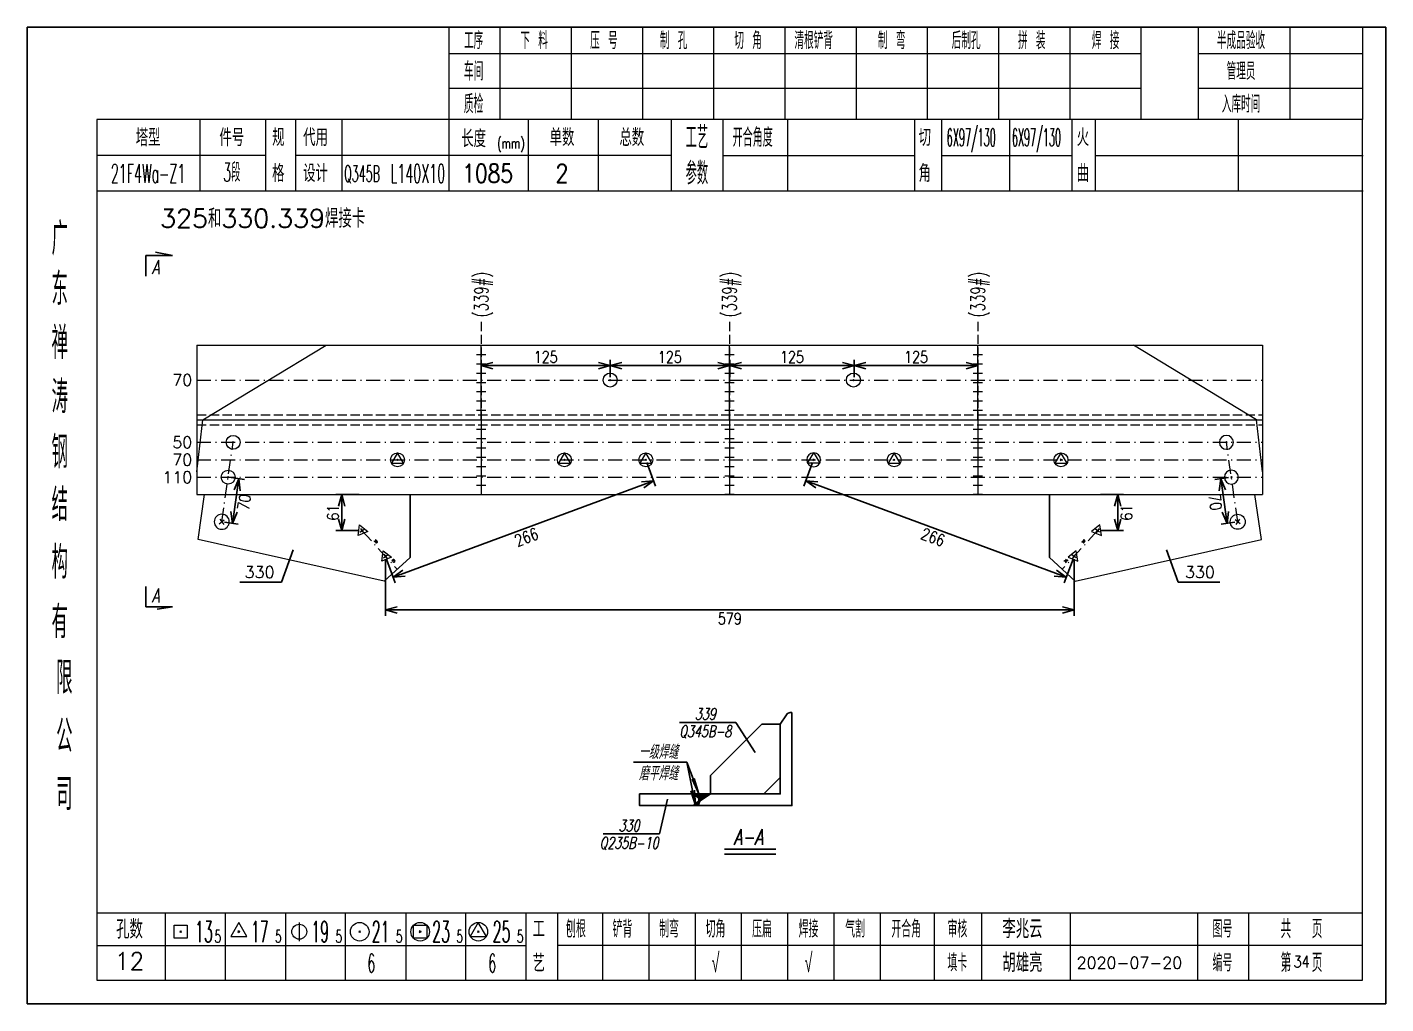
# Model space of a CAD drawing. Extents: x 1310 to 15542, y -76 to 8381.
# Drawn here: x 12128.8 to 12421, y 4373.7 to 4583.7 of the extents above; entities that cross this region are included whole.
import ezdxf
from ezdxf.enums import TextEntityAlignment as Align

# ---------------------------------------------------------------- set-up
doc = ezdxf.new("R2010")
doc.units = 0
doc.header["$MEASUREMENT"] = 0
doc.linetypes.add('一点画线', pattern=[5.2, 3, -1, 0.2, -1])
doc.linetypes.add('虚线', pattern=[2.75, 2, -0.75])
doc.layers.get('0').update_dxf_attribs({"linetype": 'CONTINUOUS', "lineweight": 25})
doc.layers.get('Defpoints').update_dxf_attribs({"linetype": 'CONTINUOUS'})
for name, color, linetype, lineweight in [('1', 7, 'CONTINUOUS', 25), ('2', 7, 'CONTINUOUS', 25), ('4', 7, 'CONTINUOUS', 25), ('5', 7, 'CONTINUOUS', 25)]:
    doc.layers.add(name, color=color, linetype=linetype, lineweight=lineweight)
doc.layers.add('12', color=7, linetype='CONTINUOUS')
doc.styles.add('DimFont', font='simplex.shx', dxfattribs={"width": 0.8, "bigfont": 'gbhzfs.shx'})
doc.styles.add('HZ', font='txt.shx', dxfattribs={"width": 0.7, "oblique": 12, "bigfont": 'hztxt.shx'})
doc.styles.get("Standard").update_dxf_attribs({"font": 'simplex.shx', "width": 0.7, "height": 3, "bigfont": 'gbhzfs.shx'})
doc.dimstyles.new('DHDxfDimStyleOpen30', dxfattribs={"dimtxt": 2.5, "dimasz": 2.5, "dimexe": 1.25, "dimexo": 0.625, "dimtad": 2, "dimtxsty": 'DimFont', "dimblk": 'OPEN30', "dimblk1": 'OPEN30', "dimblk2": 'OPEN30', "dimcen": 2.5, "dimadec": 0, "dimazin": 0, "dimtfac": 1, "dimtmove": 0, "dimatfit": 3, "dimfxl": 0, "dimarcsym": 0})

# ---------------------------------------------------------------- blocks, each defined once
blk = doc.blocks.new('孔21.5')
at = {"layer": '5', "color": 7, "linetype": 'Continuous', "lineweight": 13}
for p, q in [((-0.1, -0.1), (0.1, 0.1)), ((0.1, -0.1), (-0.1, 0.1))]:
    blk.add_line(p, q, dxfattribs=at)
blk.add_circle((0, 0), 1, dxfattribs=at)
blk = doc.blocks.new('孔25.5')
at = {"layer": '5', "color": 7, "linetype": 'Continuous', "lineweight": 13}
for p, q in [((0, 1), (-0.866, -0.5)), ((-0.1, -0.1), (0.1, 0.1)), ((0.1, -0.1), (-0.1, 0.1)), ((0.866, -0.5), (0, 1)), ((-0.866, -0.5), (0.866, -0.5))]:
    blk.add_line(p, q, dxfattribs=at)
blk.add_circle((0, 0), 1, dxfattribs=at)
blk = doc.blocks.new('_OPEN30')
at = {"color": 0, "linetype": 'ByBlock', "lineweight": -2}
for p, q in [((-1, 0.27), (0, 0)), ((0, 0), (-1, -0.27)), ((0, 0), (-1, 0))]:
    blk.add_line(p, q, dxfattribs=at)
blk = doc.blocks.new('*D42')
at = {"color": 0, "linetype": 'Continuous', "lineweight": -2}
for p, q in [((12226.49, 4508.47), (12226.49, 4512.19)), ((12251.68, 4510.94), (12228.99, 4510.94)), ((12254.18, 4508.47), (12254.18, 4512.19))]:
    blk.add_line(p, q, dxfattribs=at)
at = {"layer": 'Defpoints', "color": 0, "linetype": 'Continuous'}
for p in [(12226.49, 4510.94), (12226.49, 4507.85), (12254.18, 4507.85)]:
    blk.add_point(p, dxfattribs=at)
at = {"color": 0, "linetype": 'Continuous', "lineweight": -2, "xscale": 2.5, "yscale": 2.5, "zscale": 2.5, "rotation": 180}
blk.add_blockref('_OPEN30', (12226.49, 4510.94), dxfattribs=at)
at = {"color": 0, "linetype": 'Continuous', "lineweight": -2, "xscale": 2.5, "yscale": 2.5, "zscale": 2.5}
blk.add_blockref('_OPEN30', (12254.18, 4510.94), dxfattribs=at)
at = {"color": 0, "linetype": 'Continuous', "insert": (12240.33, 4512.81), "char_height": 2.5, "attachment_point": 5, "style": 'DimFont'}
blk.add_mtext('125', dxfattribs=at)
blk = doc.blocks.new('*D43')
at = {"color": 0, "linetype": 'Continuous', "lineweight": -2}
for p, q in [((12254.18, 4508.47), (12254.18, 4512.19)), ((12256.68, 4510.94), (12277.37, 4510.94)), ((12279.87, 4508.47), (12279.87, 4512.19))]:
    blk.add_line(p, q, dxfattribs=at)
at = {"layer": 'Defpoints', "color": 0, "linetype": 'Continuous'}
for p in [(12279.87, 4510.94), (12254.18, 4507.85), (12279.87, 4507.85)]:
    blk.add_point(p, dxfattribs=at)
at = {"color": 0, "linetype": 'Continuous', "lineweight": -2, "xscale": 2.5, "yscale": 2.5, "zscale": 2.5, "rotation": 180}
blk.add_blockref('_OPEN30', (12254.18, 4510.94), dxfattribs=at)
at = {"color": 0, "linetype": 'Continuous', "lineweight": -2, "xscale": 2.5, "yscale": 2.5, "zscale": 2.5}
blk.add_blockref('_OPEN30', (12279.87, 4510.94), dxfattribs=at)
at = {"color": 0, "linetype": 'Continuous', "insert": (12267.03, 4512.81), "char_height": 2.5, "attachment_point": 5, "style": 'DimFont'}
blk.add_mtext('125', dxfattribs=at)
blk = doc.blocks.new('*D44')
at = {"color": 0, "linetype": 'Continuous', "lineweight": -2}
for p, q in [((12306.67, 4508.47), (12306.67, 4512.19)), ((12309.17, 4510.94), (12330.76, 4510.94)), ((12333.26, 4508.47), (12333.26, 4512.19))]:
    blk.add_line(p, q, dxfattribs=at)
at = {"layer": 'Defpoints', "color": 0, "linetype": 'Continuous'}
for p in [(12333.26, 4510.94), (12306.67, 4507.85), (12333.26, 4507.85)]:
    blk.add_point(p, dxfattribs=at)
at = {"color": 0, "linetype": 'Continuous', "lineweight": -2, "xscale": 2.5, "yscale": 2.5, "zscale": 2.5, "rotation": 180}
blk.add_blockref('_OPEN30', (12306.67, 4510.94), dxfattribs=at)
at = {"color": 0, "linetype": 'Continuous', "lineweight": -2, "xscale": 2.5, "yscale": 2.5, "zscale": 2.5}
blk.add_blockref('_OPEN30', (12333.26, 4510.94), dxfattribs=at)
at = {"color": 0, "linetype": 'Continuous', "insert": (12319.97, 4512.81), "char_height": 2.5, "attachment_point": 5, "style": 'DimFont'}
blk.add_mtext('125', dxfattribs=at)
blk = doc.blocks.new('*D45')
at = {"color": 0, "linetype": 'Continuous', "lineweight": -2}
for p, q in [((12279.91, 4508.47), (12279.91, 4512.19)), ((12304.17, 4510.94), (12282.41, 4510.94)), ((12306.67, 4508.47), (12306.67, 4512.19))]:
    blk.add_line(p, q, dxfattribs=at)
at = {"layer": 'Defpoints', "color": 0, "linetype": 'Continuous'}
for p in [(12279.91, 4510.94), (12279.91, 4507.85), (12306.67, 4507.85)]:
    blk.add_point(p, dxfattribs=at)
at = {"color": 0, "linetype": 'Continuous', "lineweight": -2, "xscale": 2.5, "yscale": 2.5, "zscale": 2.5, "rotation": 180}
blk.add_blockref('_OPEN30', (12279.91, 4510.94), dxfattribs=at)
at = {"color": 0, "linetype": 'Continuous', "lineweight": -2, "xscale": 2.5, "yscale": 2.5, "zscale": 2.5}
blk.add_blockref('_OPEN30', (12306.67, 4510.94), dxfattribs=at)
at = {"color": 0, "linetype": 'Continuous', "insert": (12293.29, 4512.81), "char_height": 2.5, "attachment_point": 5, "style": 'DimFont'}
blk.add_mtext('125', dxfattribs=at)
blk = doc.blocks.new('板孔21.5')
at = {"layer": '5', "color": 7, "linetype": 'Continuous', "lineweight": 13}
for p, q in [((-0.3, -0.3), (0.3, 0.3)), ((0.3, -0.3), (-0.3, 0.3))]:
    blk.add_line(p, q, dxfattribs=at)
blk.add_circle((0, 0), 1, dxfattribs=at)
blk = doc.blocks.new('板孔17.5')
at = {"layer": '5', "color": 7, "linetype": 'Continuous', "lineweight": 13}
for p, q in [((0, 1), (-0.866, -0.5)), ((-0.3, -0.3), (0.3, 0.3)), ((0.3, -0.3), (-0.3, 0.3)), ((0.866, -0.5), (0, 1)), ((-0.866, -0.5), (0.866, -0.5))]:
    blk.add_line(p, q, dxfattribs=at)
at = {"layer": '5', "color": 7, "linetype": 'Continuous', "lineweight": 0}
blk.add_circle((0, 0), 0.1, dxfattribs=at)
blk = doc.blocks.new('*D46')
at = {"color": 0, "linetype": 'Continuous', "lineweight": -2}
for p, q in [((12200.2, 4483.21), (12195.23, 4483.21)), ((12196.48, 4477.97), (12196.48, 4480.71)), ((12200.2, 4475.47), (12195.23, 4475.47))]:
    blk.add_line(p, q, dxfattribs=at)
at = {"layer": 'Defpoints', "color": 0, "linetype": 'Continuous'}
for p in [(12196.48, 4483.21), (12200.82, 4483.21), (12200.82, 4475.47)]:
    blk.add_point(p, dxfattribs=at)
at = {"color": 0, "linetype": 'Continuous', "lineweight": -2, "xscale": 2.5, "yscale": 2.5, "zscale": 2.5}
for p, rotation in [((12196.48, 4483.21), 90), ((12196.48, 4475.47), 270)]:
    blk.add_blockref('_OPEN30', p, dxfattribs=dict(at, rotation=rotation))
at = {"color": 0, "linetype": 'Continuous', "insert": (12194.61, 4479.34), "char_height": 2.5, "attachment_point": 5, "rotation": 90, "style": 'DimFont'}
blk.add_mtext('61', dxfattribs=at)
blk = doc.blocks.new('*D47')
at = {"color": 0, "linetype": 'Continuous', "lineweight": -2}
for p, q in [((12172.67, 4486.87), (12175.59, 4486.45)), ((12173.33, 4479.52), (12173.99, 4484.15)), ((12171.3, 4477.28), (12174.22, 4476.87))]:
    blk.add_line(p, q, dxfattribs=at)
at = {"layer": 'Defpoints', "color": 0, "linetype": 'Continuous'}
for p in [(12172.05, 4486.96), (12174.35, 4486.63), (12170.68, 4477.37)]:
    blk.add_point(p, dxfattribs=at)
at = {"color": 0, "linetype": 'Continuous', "lineweight": -2, "xscale": 2.5, "yscale": 2.5, "zscale": 2.5}
for p, rotation in [((12174.35, 4486.63), 81.86989764584023), ((12172.98, 4477.04), 261.8698976458402)]:
    blk.add_blockref('_OPEN30', p, dxfattribs=dict(at, rotation=rotation))
at = {"color": 0, "linetype": 'Continuous', "insert": (12175.52, 4481.57), "char_height": 2.5, "attachment_point": 5, "rotation": 81.8699, "style": 'DimFont'}
blk.add_mtext('70', dxfattribs=at)
blk = doc.blocks.new('*D48')
at = {"color": 0, "linetype": 'Continuous', "lineweight": -2}
for p, q in [((12359.62, 4483.21), (12364.58, 4483.21)), ((12363.33, 4477.97), (12363.33, 4480.71)), ((12359.62, 4475.47), (12364.58, 4475.47))]:
    blk.add_line(p, q, dxfattribs=at)
at = {"layer": 'Defpoints', "color": 0, "linetype": 'Continuous'}
for p in [(12358.99, 4483.21), (12363.33, 4483.21), (12358.99, 4475.47)]:
    blk.add_point(p, dxfattribs=at)
at = {"color": 0, "linetype": 'Continuous', "lineweight": -2, "xscale": 2.5, "yscale": 2.5, "zscale": 2.5}
for p, rotation in [((12363.33, 4483.21), 90), ((12363.33, 4475.47), 270)]:
    blk.add_blockref('_OPEN30', p, dxfattribs=dict(at, rotation=rotation))
at = {"color": 0, "linetype": 'Continuous', "insert": (12365.21, 4479.34), "char_height": 2.5, "attachment_point": 5, "rotation": 90, "style": 'DimFont'}
blk.add_mtext('61', dxfattribs=at)
blk = doc.blocks.new('*D49')
at = {"color": 0, "linetype": 'Continuous', "lineweight": -2}
for p, q in [((12387.14, 4486.87), (12384.23, 4486.45)), ((12386.48, 4479.52), (12385.82, 4484.15)), ((12388.51, 4477.28), (12385.6, 4476.87))]:
    blk.add_line(p, q, dxfattribs=at)
at = {"layer": 'Defpoints', "color": 0, "linetype": 'Continuous'}
for p in [(12385.47, 4486.63), (12387.76, 4486.96), (12389.13, 4477.37)]:
    blk.add_point(p, dxfattribs=at)
at = {"color": 0, "linetype": 'Continuous', "lineweight": -2, "xscale": 2.5, "yscale": 2.5, "zscale": 2.5}
for p, rotation in [((12385.47, 4486.63), 98.13010235415979), ((12386.83, 4477.04), 278.1301023541598)]:
    blk.add_blockref('_OPEN30', p, dxfattribs=dict(at, rotation=rotation))
at = {"color": 0, "linetype": 'Continuous', "insert": (12384.29, 4481.57), "char_height": 2.5, "attachment_point": 5, "rotation": 278.1301, "style": 'DimFont'}
blk.add_mtext('70', dxfattribs=at)
blk = doc.blocks.new('*D50')
at = {"color": 0, "linetype": 'Continuous', "lineweight": -2}
for p, q in [((12262.08, 4490.12), (12263.96, 4485.04)), ((12209.89, 4466.31), (12261.19, 4485.34)), ((12206.09, 4469.35), (12207.98, 4464.27))]:
    blk.add_line(p, q, dxfattribs=at)
at = {"layer": 'Defpoints', "color": 0, "linetype": 'Continuous'}
for p in [(12261.86, 4490.71), (12263.53, 4486.21), (12205.88, 4469.93)]:
    blk.add_point(p, dxfattribs=at)
at = {"color": 0, "linetype": 'Continuous', "lineweight": -2, "xscale": 2.5, "yscale": 2.5, "zscale": 2.5}
for p, rotation in [((12263.53, 4486.21), 20.35494384151044), ((12207.54, 4465.44), 200.3549438415104)]:
    blk.add_blockref('_OPEN30', p, dxfattribs=dict(at, rotation=rotation))
at = {"color": 0, "linetype": 'Continuous', "insert": (12236.19, 4474.07), "char_height": 2.5, "attachment_point": 5, "rotation": 20.3549, "style": 'DimFont'}
blk.add_mtext('266', dxfattribs=at)
blk = doc.blocks.new('*D51')
at = {"color": 0, "linetype": 'Continuous', "lineweight": -2}
for p, q in [((12297.73, 4490.12), (12295.85, 4485.04)), ((12349.93, 4466.31), (12298.63, 4485.34)), ((12353.72, 4469.35), (12351.83, 4464.27))]:
    blk.add_line(p, q, dxfattribs=at)
at = {"layer": 'Defpoints', "color": 0, "linetype": 'Continuous'}
for p in [(12297.95, 4490.71), (12296.28, 4486.21), (12353.94, 4469.93)]:
    blk.add_point(p, dxfattribs=at)
at = {"color": 0, "linetype": 'Continuous', "lineweight": -2, "xscale": 2.5, "yscale": 2.5, "zscale": 2.5}
for p, rotation in [((12296.28, 4486.21), 159.6450561584895), ((12352.27, 4465.44), 339.6450561584895)]:
    blk.add_blockref('_OPEN30', p, dxfattribs=dict(at, rotation=rotation))
at = {"color": 0, "linetype": 'Continuous', "insert": (12323.62, 4474.07), "char_height": 2.5, "attachment_point": 5, "rotation": 339.6451, "style": 'DimFont'}
blk.add_mtext('266', dxfattribs=at)
blk = doc.blocks.new('*D52')
at = {"color": 0, "linetype": 'Continuous', "lineweight": -2}
for p, q in [((12205.88, 4469.31), (12205.88, 4457.18)), ((12353.94, 4469.31), (12353.94, 4457.18)), ((12208.38, 4458.43), (12351.44, 4458.43))]:
    blk.add_line(p, q, dxfattribs=at)
at = {"layer": 'Defpoints', "color": 0, "linetype": 'Continuous'}
for p in [(12205.88, 4469.93), (12353.94, 4469.93), (12353.94, 4458.43)]:
    blk.add_point(p, dxfattribs=at)
at = {"color": 0, "linetype": 'Continuous', "lineweight": -2, "xscale": 2.5, "yscale": 2.5, "zscale": 2.5, "rotation": 180}
blk.add_blockref('_OPEN30', (12205.88, 4458.43), dxfattribs=at)
at = {"color": 0, "linetype": 'Continuous', "lineweight": -2, "xscale": 2.5, "yscale": 2.5, "zscale": 2.5}
blk.add_blockref('_OPEN30', (12353.94, 4458.43), dxfattribs=at)
at = {"color": 0, "linetype": 'Continuous', "insert": (12279.91, 4456.56), "char_height": 2.5, "attachment_point": 5, "style": 'DimFont'}
blk.add_mtext('579', dxfattribs=at)
blk = doc.blocks.new('CTJGK')
at = {"color": 6, "linetype": 'Continuous'}
for p, q in [((0, 209.97), (292.13, 209.97)), ((0, 0), (0, 209.97)), ((292.13, 209.97), (292.13, 0)), ((292.13, 0), (0, 0))]:
    blk.add_line(p, q, dxfattribs=at)

msp = doc.modelspace()

# ---------------------------------------------------------------- hatches: boundary and pattern name
msp.add_hatch(color=256).paths.add_polyline_path([(12272.367, 4418.857), (12272.387, 4418.603), (12273.274, 4417.984), (12273.274, 4417.484), (12272.531, 4416.815), (12272.568, 4416.357), (12273.274, 4416.357), (12273.274, 4416.71, -0.2557171), (12273.735, 4417.552), (12275.774, 4418.857)])
h = msp.add_hatch(color=256)
h.paths.add_polyline_path([(12272.443, 4416.735), (12272.024, 4416.357), (12272.568, 4416.357)])
h.paths.add_polyline_path([(12272.484, 4416.772), (12272.443, 4416.735), (12272.568, 4416.357)])
h.paths.add_polyline_path([(12272.531, 4416.815), (12272.484, 4416.772), (12272.568, 4416.357)])

# ---------------------------------------------------------------- linework, layer by layer
for p, q in [((12154.375, 4534.603), (12160.117, 4534.603)), ((12154.375, 4534.603), (12154.375, 4530.173)), ((12160.117, 4534.603), (12156.429, 4535.35)), ((12154.375, 4459.064), (12154.375, 4463.494)), ((12154.375, 4459.064), (12160.117, 4459.064)), ((12160.117, 4459.064), (12156.784, 4458.606)), ((12269.079, 4434.245), (12281.213, 4434.245)), ((12286.774, 4433.857), (12275.774, 4422.857)), ((12281.213, 4434.245), (12285.406, 4427.808)), ((12290.774, 4433.857), (12286.774, 4433.857)), ((12275.774, 4418.857), (12275.774, 4422.857)), ((12290.774, 4422.393), (12287.238, 4418.857)), ((12264.828, 4410.253), (12266.497, 4417.708)), ((12252.694, 4410.253), (12264.828, 4410.253)), ((12278.782, 4407.012), (12289.82, 4407.012)), ((12278.782, 4405.905), (12289.82, 4405.905))]:
    msp.add_line(p, q)
at = {"color": 7, "linetype": 'Continuous', "lineweight": 18}
for p, q in [((12165.342, 4515.348), (12165.342, 4483.206)), ((12165.342, 4515.348), (12394.472, 4515.348)), ((12394.472, 4515.348), (12394.472, 4483.206)), ((12165.342, 4499.277), (12394.472, 4499.277))]:
    msp.add_line(p, q, dxfattribs=at)
at = {"color": 7, "linetype": 'Continuous', "lineweight": 13}
for p, q in [((12166.623, 4499.277), (12193.102, 4515.348)), ((12393.19, 4499.277), (12366.711, 4515.348)), ((12165.342, 4488.142), (12166.623, 4499.277)), ((12394.472, 4488.142), (12393.19, 4499.277))]:
    msp.add_line(p, q, dxfattribs=at)
at = {"color": 3, "linetype": '一点画线', "lineweight": 13}
for p, q in [((12165.342, 4507.848), (12394.472, 4507.848)), ((12165.342, 4494.456), (12394.472, 4494.456)), ((12165.342, 4490.706), (12394.472, 4490.706)), ((12165.342, 4486.956), (12394.472, 4486.956))]:
    msp.add_line(p, q, dxfattribs=at)
at = {"color": 1, "linetype": '虚线', "lineweight": 18}
for p, q in [((12165.342, 4500.348), (12394.472, 4500.348)), ((12165.342, 4498.206), (12394.472, 4498.206))]:
    msp.add_line(p, q, dxfattribs=at)
at = {"color": 0, "linetype": 'Continuous'}
for p, q in [((12211.174, 4469.694), (12211.174, 4483.206)), ((12348.639, 4469.694), (12348.639, 4483.206)), ((12183.522, 4464.41), (12186.004, 4471.37)), ((12376.291, 4464.41), (12373.809, 4471.37)), ((12174.559, 4464.41), (12183.522, 4464.41)), ((12385.254, 4464.41), (12376.291, 4464.41)), ((12292.079, 4435.896), (12290.774, 4433.857)), ((12292.079, 4435.896), (12290.774, 4433.857)), ((12293.274, 4436.357), (12292.921, 4436.357)), ((12293.274, 4436.357), (12292.921, 4436.357)), ((12270.674, 4425.691), (12272.568, 4416.357)), ((12272.568, 4416.357), (12271.515, 4419.532)), ((12273.274, 4417.984), (12272.024, 4418.857)), ((12272.024, 4418.857), (12275.774, 4418.857)), ((12273.274, 4417.484), (12272.024, 4416.357)), ((12272.568, 4416.357), (12272.3, 4419.691)), ((12273.735, 4417.552), (12275.774, 4418.857)), ((12272.024, 4416.357), (12273.274, 4416.357)), ((12273.274, 4416.357), (12273.274, 4416.71))]:
    msp.add_line(p, q, dxfattribs=at)
for points in [[(12273.274, 4416.357), (12293.274, 4416.357), (12293.274, 4436.357)], [(12275.774, 4418.857), (12290.774, 4418.857), (12290.774, 4433.857)]]:
    msp.add_lwpolyline(points)
for points in [[(12272.024, 4418.857), (12260.529, 4418.857), (12260.529, 4416.357), (12272.024, 4416.357)], [(12273.274, 4417.484), (12273.274, 4417.984)]]:
    msp.add_lwpolyline(points, dxfattribs=at)
for centre, start, end in [((12292.921, 4435.357), 90, 147.37649), ((12292.921, 4435.357), 90, 147.37649), ((12274.274, 4416.71), 122.62351, 180)]:
    msp.add_arc(centre, 1, start, end, dxfattribs=at)
at = {"layer": '1', "color": 7, "linetype": 'Continuous', "lineweight": 18}
for p, q in [((12165.342, 4483.206), (12394.472, 4483.206)), ((12165.592, 4473.554), (12166.971, 4483.206)), ((12166.971, 4483.206), (12211.174, 4483.206)), ((12394.221, 4473.554), (12392.842, 4483.206)), ((12205.636, 4464.637), (12165.592, 4473.554)), ((12354.177, 4464.637), (12394.221, 4473.554)), ((12211.174, 4469.694), (12205.636, 4464.637)), ((12348.639, 4469.694), (12354.177, 4464.637))]:
    msp.add_line(p, q, dxfattribs=at)
at = {"layer": '1', "color": 2}
for p, q in [((12270.674, 4425.691), (12259.209, 4425.691)), ((12273.274, 4418.857), (12270.674, 4425.691)), ((12273.274, 4418.857), (12271.846, 4422.005)), ((12273.274, 4418.857), (12272.248, 4422.158))]:
    msp.add_line(p, q, dxfattribs=at)
at = {"layer": '2', "color": 216, "linetype": '虚线', "lineweight": 13}
for p, q in [((12226.489, 4520.348), (12226.489, 4483.206)), ((12279.875, 4520.348), (12279.875, 4483.206)), ((12333.26, 4520.348), (12333.26, 4483.206))]:
    msp.add_line(p, q, dxfattribs=at)
at = {"layer": '2', "color": 7, "linetype": 'Continuous', "lineweight": 13}
for p, q in [((12227.489, 4515.277), (12225.489, 4515.277)), ((12226.489, 4499.277), (12226.489, 4515.348)), ((12280.875, 4515.277), (12278.875, 4515.277)), ((12279.875, 4499.277), (12279.875, 4515.348)), ((12334.26, 4515.277), (12332.26, 4515.277)), ((12333.26, 4499.277), (12333.26, 4515.348)), ((12227.489, 4513.277), (12225.489, 4513.277)), ((12227.489, 4511.277), (12225.489, 4511.277)), ((12280.875, 4513.277), (12278.875, 4513.277)), ((12280.875, 4511.277), (12278.875, 4511.277)), ((12334.26, 4513.277), (12332.26, 4513.277)), ((12334.26, 4511.277), (12332.26, 4511.277)), ((12227.489, 4509.277), (12225.489, 4509.277)), ((12280.875, 4509.277), (12278.875, 4509.277)), ((12334.26, 4509.277), (12332.26, 4509.277)), ((12227.489, 4507.277), (12225.489, 4507.277)), ((12227.489, 4505.277), (12225.489, 4505.277)), ((12280.875, 4507.277), (12278.875, 4507.277)), ((12280.875, 4505.277), (12278.875, 4505.277)), ((12334.26, 4507.277), (12332.26, 4507.277)), ((12334.26, 4505.277), (12332.26, 4505.277)), ((12227.489, 4503.277), (12225.489, 4503.277)), ((12280.875, 4503.277), (12278.875, 4503.277)), ((12334.26, 4503.277), (12332.26, 4503.277)), ((12227.489, 4501.277), (12225.489, 4501.277)), ((12226.489, 4499.277), (12226.489, 4483.206)), ((12280.875, 4501.277), (12278.875, 4501.277)), ((12279.875, 4499.277), (12279.875, 4483.206)), ((12334.26, 4501.277), (12332.26, 4501.277)), ((12333.26, 4499.277), (12333.26, 4483.206)), ((12225.489, 4497.277), (12227.489, 4497.277)), ((12278.875, 4497.277), (12280.875, 4497.277)), ((12332.26, 4497.277), (12334.26, 4497.277)), ((12225.489, 4495.277), (12227.489, 4495.277)), ((12225.489, 4493.277), (12227.489, 4493.277)), ((12278.875, 4495.277), (12280.875, 4495.277)), ((12278.875, 4493.277), (12280.875, 4493.277)), ((12332.26, 4495.277), (12334.26, 4495.277)), ((12332.26, 4493.277), (12334.26, 4493.277)), ((12225.489, 4491.277), (12227.489, 4491.277)), ((12278.875, 4491.277), (12280.875, 4491.277)), ((12332.26, 4491.277), (12334.26, 4491.277)), ((12225.489, 4489.277), (12227.489, 4489.277)), ((12225.489, 4487.277), (12227.489, 4487.277)), ((12278.875, 4489.277), (12280.875, 4489.277)), ((12278.875, 4487.277), (12280.875, 4487.277)), ((12332.26, 4489.277), (12334.26, 4489.277)), ((12332.26, 4487.277), (12334.26, 4487.277)), ((12225.489, 4485.277), (12227.489, 4485.277)), ((12278.875, 4485.277), (12280.875, 4485.277)), ((12332.26, 4485.277), (12334.26, 4485.277)), ((12278.875, 4483.277), (12280.875, 4483.277)), ((12332.26, 4483.277), (12334.26, 4483.277))]:
    msp.add_line(p, q, dxfattribs=at)
at = {"layer": '2', "color": 9, "linetype": '一点画线', "lineweight": 13}
for p, q in [((12170.684, 4477.372), (12173.124, 4494.456)), ((12389.13, 4477.372), (12386.689, 4494.456)), ((12200.82, 4475.474), (12208.405, 4467.165)), ((12358.993, 4475.474), (12351.408, 4467.165))]:
    msp.add_line(p, q, dxfattribs=at)
at = {"layer": '4', "color": 1, "linetype": 'Continuous', "lineweight": 18}
for p, q in [((12128.842, 4583.711), (12128.842, 4373.741)), ((12420.972, 4583.711), (12128.842, 4583.711)), ((12219.472, 4583.711), (12219.472, 4563.871)), ((12230.502, 4583.711), (12230.502, 4563.851)), ((12245.812, 4583.711), (12245.812, 4563.851)), ((12261.132, 4583.711), (12261.132, 4563.851)), ((12276.442, 4583.711), (12276.442, 4563.851)), ((12291.752, 4583.711), (12291.752, 4563.851)), ((12307.062, 4583.711), (12307.062, 4563.851)), ((12322.382, 4583.711), (12322.382, 4563.851)), ((12337.692, 4583.711), (12337.692, 4563.851)), ((12353.002, 4583.711), (12353.002, 4563.851)), ((12368.312, 4583.711), (12368.312, 4563.871)), ((12368.312, 4583.711), (12368.312, 4563.851)), ((12380.592, 4583.711), (12380.592, 4563.851)), ((12400.342, 4583.711), (12400.342, 4563.851)), ((12415.922, 4583.711), (12415.922, 4563.851)), ((12420.972, 4553.911), (12420.972, 4583.711)), ((12368.312, 4577.981), (12219.472, 4577.981)), ((12415.922, 4577.981), (12380.592, 4577.981)), ((12368.312, 4570.501), (12219.472, 4570.501)), ((12415.922, 4570.501), (12380.592, 4570.501)), ((12143.852, 4563.851), (12143.852, 4378.791)), ((12415.922, 4563.851), (12143.852, 4563.851)), ((12165.972, 4563.861), (12165.972, 4548.441)), ((12180.122, 4548.441), (12180.122, 4563.851)), ((12186.622, 4548.441), (12186.622, 4563.851)), ((12196.492, 4563.851), (12196.492, 4548.441)), ((12219.472, 4563.871), (12219.472, 4548.441)), ((12236.592, 4563.851), (12236.592, 4548.441)), ((12251.642, 4563.851), (12251.642, 4548.441)), ((12267.342, 4563.851), (12267.342, 4548.441)), ((12278.402, 4563.851), (12278.402, 4548.441)), ((12292.352, 4563.851), (12292.352, 4548.441)), ((12319.652, 4563.851), (12319.652, 4548.441)), ((12325.412, 4563.851), (12325.412, 4548.441)), ((12340.032, 4563.851), (12340.032, 4548.441)), ((12353.492, 4563.851), (12353.492, 4548.441)), ((12358.482, 4563.851), (12358.482, 4548.441)), ((12389.222, 4563.851), (12389.222, 4548.441)), ((12415.922, 4378.791), (12415.922, 4563.851)), ((12180.122, 4556.091), (12143.852, 4556.091)), ((12267.342, 4556.141), (12186.622, 4556.141)), ((12278.402, 4556.141), (12319.652, 4556.141)), ((12325.412, 4556.141), (12353.492, 4556.141)), ((12358.482, 4556.141), (12416.102, 4556.141)), ((12420.972, 4373.741), (12420.972, 4553.911)), ((12416.102, 4548.441), (12143.852, 4548.441)), ((12143.852, 4393.321), (12415.922, 4393.321)), ((12158.542, 4393.321), (12158.542, 4378.791)), ((12171.472, 4378.791), (12171.472, 4393.321)), ((12184.402, 4393.321), (12184.402, 4378.791)), ((12197.322, 4378.791), (12197.322, 4393.321)), ((12210.252, 4393.321), (12210.252, 4378.791)), ((12223.182, 4378.791), (12223.182, 4393.321)), ((12236.102, 4378.791), (12236.102, 4393.321)), ((12242.972, 4378.791), (12242.972, 4393.321)), ((12252.632, 4378.791), (12252.632, 4393.321)), ((12262.572, 4378.791), (12262.572, 4393.321)), ((12272.512, 4378.791), (12272.512, 4393.321)), ((12282.462, 4378.791), (12282.462, 4393.321)), ((12292.402, 4378.791), (12292.402, 4393.321)), ((12302.342, 4378.791), (12302.342, 4393.321)), ((12312.292, 4378.791), (12312.292, 4393.321)), ((12323.932, 4378.791), (12323.932, 4393.321)), ((12334.082, 4378.791), (12334.082, 4393.321)), ((12353.142, 4378.791), (12353.142, 4393.321)), ((12380.522, 4378.791), (12380.522, 4393.321)), ((12391.482, 4378.791), (12391.482, 4393.321)), ((12236.102, 4386.191), (12143.852, 4386.191)), ((12242.932, 4386.351), (12415.922, 4386.351)), ((12143.852, 4378.791), (12415.922, 4378.791)), ((12128.842, 4373.741), (12420.972, 4373.741))]:
    msp.add_line(p, q, dxfattribs=at)
at = {"layer": '4', "color": 7, "linetype": 'Continuous', "lineweight": 13}
for p, q in [((12174.342, 4391.241), (12172.61, 4388.241)), ((12176.074, 4388.241), (12174.342, 4391.241)), ((12187.342, 4391.241), (12187.342, 4387.241)), ((12225.842, 4391.241), (12224.11, 4388.241)), ((12227.574, 4388.241), (12225.842, 4391.241)), ((12160.428, 4387.827), (12160.428, 4390.655)), ((12160.428, 4390.655), (12163.256, 4390.655)), ((12163.256, 4387.827), (12160.428, 4387.827)), ((12161.642, 4389.041), (12162.042, 4389.441)), ((12162.042, 4389.041), (12161.642, 4389.441)), ((12163.256, 4390.655), (12163.256, 4387.827)), ((12172.61, 4388.241), (12176.074, 4388.241)), ((12174.142, 4389.041), (12174.542, 4389.441)), ((12174.542, 4389.041), (12174.142, 4389.441)), ((12200.142, 4389.041), (12200.542, 4389.441)), ((12200.542, 4389.041), (12200.142, 4389.441)), ((12211.928, 4387.827), (12211.928, 4390.655)), ((12211.928, 4390.655), (12214.756, 4390.655)), ((12214.756, 4387.827), (12211.928, 4387.827)), ((12213.142, 4389.041), (12213.542, 4389.441)), ((12213.542, 4389.041), (12213.142, 4389.441)), ((12214.756, 4390.655), (12214.756, 4387.827)), ((12224.11, 4388.241), (12227.574, 4388.241)), ((12225.642, 4389.041), (12226.042, 4389.441)), ((12226.042, 4389.041), (12225.642, 4389.441))]:
    msp.add_line(p, q, dxfattribs=at)
for centre, radius in [((12187.342, 4389.241), 1.6), ((12200.342, 4389.241), 2), ((12213.342, 4389.241), 2), ((12225.842, 4389.241), 2)]:
    msp.add_circle(centre, radius, dxfattribs=at)

# ---------------------------------------------------------------- block references
at = {"color": 0, "linetype": 'Continuous'}
msp.add_blockref('CTJGK', (12128.842, 4373.741), dxfattribs=at)
at = {"color": 8, "linetype": 'Continuous', "lineweight": 9, "xscale": 1.5, "yscale": 1.5, "zscale": 1.5}
for p in [(12254.18, 4507.848), (12306.493, 4507.848)]:
    msp.add_blockref('孔21.5', p, dxfattribs=at)
at = {"layer": '1', "color": 8, "linetype": 'Continuous', "lineweight": 9, "yscale": 1.5, "zscale": 1.5}
for name, p, xscale in [('孔21.5', (12173.124, 4494.456), 1.5), ('孔21.5', (12386.689, 4494.456), -1.5), ('孔25.5', (12208.477, 4490.706), 1.5), ('孔25.5', (12244.352, 4490.706), 1.5), ('孔25.5', (12261.862, 4490.706), 1.5), ('孔25.5', (12297.951, 4490.706), -1.5), ('孔25.5', (12315.248, 4490.706), 1.5), ('孔25.5', (12351.123, 4490.706), 1.5), ('孔21.5', (12172.053, 4486.956), 1.5), ('孔21.5', (12387.761, 4486.956), -1.5)]:
    msp.add_blockref(name, p, dxfattribs=dict(at, xscale=xscale))
at = {"layer": '1', "color": 7, "linetype": 'Continuous', "lineweight": 0}
for name, p, xscale, yscale, zscale, rotation in [('板孔21.5', (12170.684, 4477.372), -1.612499999999597, 1.612499999999955, 1.6125, 261.869897645908), ('板孔21.5', (12389.13, 4477.372), 1.612499999999597, 1.612499999999955, 1.6125, 98.13010235409199), ('板孔17.5', (12200.82, 4475.474), -1.312500000000222, 1.3125, 1.3125, 261.8698976457808), ('板孔17.5', (12358.993, 4475.474), 1.312500000000222, 1.3125, 1.3125, 98.13010235421916), ('板孔17.5', (12205.877, 4469.935), -1.312500000000222, 1.3125, 1.3125, 261.8698976457808), ('板孔17.5', (12353.937, 4469.935), 1.312500000000222, 1.3125, 1.3125, 98.13010235421916)]:
    msp.add_blockref(name, p, dxfattribs=dict(at, xscale=xscale, yscale=yscale, zscale=zscale, rotation=rotation))

# ---------------------------------------------------------------- texts
at = {"color": 7, "linetype": 'Continuous', "lineweight": 13}
for s, p in [('70', (12164.342, 4507.848)), ('50', (12164.342, 4494.456)), ('70', (12164.342, 4490.706)), ('110', (12164.342, 4486.956)), ('330', (12182.02, 4466.552)), ('330', (12384.222, 4466.552))]:
    msp.add_text(s, height=2.5, dxfattribs=at).set_placement(p, align=Align.MIDDLE_RIGHT)
at = {"layer": '1', "color": 6, "style": 'HZ', "oblique": 12, "width": 0.7}
for s, p in [('一级焊缝', (12264.566, 4426.377)), ('磨平焊缝', (12264.566, 4421.805))]:
    msp.add_text(s, height=3, dxfattribs=at).set_placement(p, align=Align.CENTER)
at = {"layer": '12', "color": 140, "style": 'HZ', "oblique": 12, "width": 0.7}
for s, height, p in [('A', 3, (12156.437, 4530.618)), ('A', 3, (12156.437, 4460.049)), ('339', 2.5, (12274.656, 4434.786)), ('Q345B-8', 2.5, (12274.656, 4431.081)), ('330', 2.5, (12258.271, 4410.795)), ('A-A', 3.4, (12283.887, 4407.915)), ('Q235B-10', 2.5, (12258.271, 4407.09))]:
    msp.add_text(s, height=height, dxfattribs=at).set_placement(p, align=Align.CENTER)
at = {"layer": '2', "color": 7, "linetype": 'Continuous', "lineweight": 13, "width": 0.7}
for p in [(12226.489, 4521.348), (12279.875, 4521.348), (12333.26, 4521.348)]:
    msp.add_text('(339#)', height=3, rotation=90, dxfattribs=at).set_placement(p, align=Align.MIDDLE_LEFT)
at = {"layer": '2', "color": 7, "linetype": 'Continuous', "lineweight": 13}
for s, rotation, p in [('50', 311.8699, (12203.57, 4472.906)), ('50', 48.1301, (12356.243, 4472.906)), ('25', 311.8699, (12207.362, 4468.752)), ('25', 48.1301, (12352.451, 4468.752))]:
    msp.add_text(s, height=0.45, rotation=rotation, dxfattribs=at).set_placement(p, align=Align.BOTTOM_CENTER)
at = {"layer": '4', "color": 1, "linetype": 'Continuous', "lineweight": 25}
for s, height, width, p in [('工序', 3.7, 0.7, (12224.842, 4580.841)), ('下 料', 3.7, 0.7, (12237.842, 4580.841)), ('压 号', 3.7, 0.7, (12252.842, 4580.841)), ('制 孔', 3.7, 0.7, (12267.842, 4580.841)), ('切 角', 3.7, 0.7, (12283.842, 4580.841)), ('清根铲背 ', 3.7, 0.7, (12298.842, 4580.841)), (' 制 弯', 3.7, 0.7, (12313.842, 4580.841)), (' 后制孔', 3.7, 0.7, (12329.842, 4580.841)), ('拼 装', 3.7, 0.7, (12344.842, 4580.841)), (' 焊 接', 3.7, 0.7, (12359.842, 4580.841)), ('半成品验收', 3.7, 0.7, (12389.842, 4580.841)), ('车间', 4, 0.7, (12224.842, 4574.241)), ('管理员', 3.7, 0.7, (12389.842, 4574.241)), ('质检', 4, 0.7, (12224.842, 4567.181)), ('入库时间', 3.7, 0.7, (12389.842, 4567.181)), ('(mm)', 2.24, 0.7, (12232.842, 4558.741)), ('工艺', 4.8, 0.7, (12272.842, 4560.001)), ('开合角度', 4, 0.6, (12284.842, 4560.001)), ('6X97/130', 3.8, 0.4, (12331.842, 4560.001)), ('6X97/130', 3.8, 0.4, (12345.842, 4560.001)), ('3段', 4, 0.5, (12172.842, 4552.511)), ('参数', 4.8, 0.7, (12272.842, 4552.291)), ('21F4Wa-Z1', 4, 0.5, (12154.842, 4552.261)), ('Q345B', 3.5, 0.5, (12200.842, 4552.241)), ('L140X10', 4, 0.5, (12212.842, 4552.241)), ('1085', 4, 0.8, (12227.842, 4552.291)), ('2', 4, 0.8, (12243.842, 4552.291)), ('广', 6.96, 0.7, (12135.842, 4538.211)), ('东', 6.96, 0.7, (12135.842, 4527.421)), ('禅', 6.96, 0.7, (12135.842, 4515.831)), ('涛', 6.96, 0.7, (12135.842, 4504.231)), ('钢', 6.96, 0.7, (12135.842, 4492.341)), ('结', 6.96, 0.7, (12135.842, 4481.031)), ('构', 6.96, 0.7, (12135.842, 4468.651)), ('有', 6.96, 0.7, (12135.842, 4455.841)), ('限', 6.96, 0.7, (12136.842, 4443.841)), ('公', 6.96, 0.7, (12136.842, 4431.301)), ('司', 6.96, 0.7, (12136.842, 4418.821)), ('13', 4.47, 0.5, (12166.842, 4389.241)), ('17', 4.47, 0.5, (12178.842, 4389.241)), ('19', 4.47, 0.5, (12191.842, 4389.241)), ('21', 4.47, 0.5, (12204.842, 4389.241)), ('23', 4.47, 0.5, (12217.842, 4389.241)), ('25', 4.47, 0.5, (12230.842, 4389.241)), ('刨根', 3.7, 0.8, (12246.842, 4389.841)), ('铲背', 3.7, 0.8, (12256.842, 4389.841)), ('制弯', 3.7, 0.8, (12266.842, 4389.841)), ('切角', 3.7, 0.8, (12276.842, 4389.841)), ('压扁', 3.7, 0.8, (12286.842, 4389.841)), ('焊接', 3.7, 0.8, (12296.842, 4389.841)), ('气割', 3.7, 0.8, (12306.842, 4389.841)), ('开合角', 3.7, 0.8, (12317.842, 4389.841)), ('审核', 3.7, 0.8, (12328.842, 4389.841)), ('图号', 3.7, 0.8, (12385.842, 4389.841)), ('共  页', 4, 0.8, (12402.842, 4389.841)), ('5', 2.68, 0.6, (12169.842, 4388.241)), ('5', 2.68, 0.6, (12182.842, 4388.241)), ('5', 2.68, 0.6, (12195.842, 4388.241)), ('5', 2.68, 0.6, (12208.842, 4388.241)), ('5', 2.68, 0.6, (12221.842, 4388.241)), ('5', 2.68, 0.6, (12234.842, 4388.241)), ('√', 4, 0.6, (12276.842, 4382.571)), ('√', 4, 0.6, (12296.842, 4382.571)), ('第  页', 4, 0.8, (12402.842, 4382.571)), ('6', 4, 0.5, (12202.842, 4382.491)), ('6', 4, 0.5, (12228.842, 4382.491)), ('填卡', 3.7, 0.8, (12328.842, 4382.571)), ('编号', 3.7, 0.8, (12385.842, 4382.571))]:
    msp.add_text(s, height=height, dxfattribs=dict(at, width=width)).set_placement(p, align=Align.MIDDLE_CENTER)
for s, height, p in [('塔型', 3.7, (12154.842, 4559.971)), ('件号', 3.7, (12172.842, 4559.971)), ('规', 3.7, (12182.842, 4560.001)), ('代用', 3.7, (12190.842, 4560.001)), ('长度', 3.7, (12224.842, 4559.741)), ('单数', 3.7, (12243.842, 4560.001)), ('总数', 3.7, (12258.842, 4560.001)), ('切', 3.7, (12321.842, 4560.001)), ('火', 3.7, (12355.842, 4560.001)), ('格', 3.7, (12182.842, 4552.291)), ('设计', 3.7, (12190.842, 4552.291)), ('角', 3.7, (12321.842, 4552.291)), ('曲', 3.7, (12355.842, 4552.291)), ('孔数', 4, (12150.842, 4389.761)), ('工', 3.7, (12238.842, 4389.841)), ('李兆云', 4, (12342.842, 4389.841)), ('胡雄亮', 4, (12342.842, 4382.571)), ('12', 3.7, (12150.842, 4382.931)), ('艺', 3.7, (12238.842, 4382.491)), ('2020-07-20', 2.5, (12365.842, 4382.571))]:
    msp.add_text(s, height=height, dxfattribs=at).set_placement(p, align=Align.MIDDLE_CENTER)
at = {"layer": '4', "color": 4, "linetype": 'Continuous', "lineweight": 25}
msp.add_text('325和330.339焊接卡', height=4, dxfattribs=at).set_placement((12179.477, 4542.611), align=Align.MIDDLE_CENTER)
at = {"layer": '4', "color": 6, "linetype": 'Continuous', "lineweight": 25, "width": 0.8}
msp.add_text('34', height=2.5, dxfattribs=at).set_placement((12402.867, 4382.799), align=Align.MIDDLE_CENTER)

# ---------------------------------------------------------------- dimensions: what is measured, and where the dimension line sits
at = {"color": 0, "linetype": 'Continuous'}
for base, p1, p2, text, picture, middle in [((12226.489, 4510.938), (12254.18, 4507.848), (12226.489, 4507.848), '125', '*D42', (12240.335, 4512.813)), ((12279.907, 4510.938), (12306.671, 4507.848), (12279.907, 4507.848), '125', '*D45', (12293.289, 4512.813)), ((12353.937, 4458.435), (12205.877, 4469.935), (12353.937, 4469.935), '579', '*D52', (12279.907, 4456.56))]:
    dim = msp.add_linear_dim(base=base, p1=p1, p2=p2, text=text, dimstyle='DHDxfDimStyleOpen30', dxfattribs=at)
    dim.commit()
    dim.dimension.update_dxf_attribs({"geometry": picture, "text_midpoint": middle})
for base, p1, p2, angle, text, picture, middle in [((12279.875, 4510.938), (12254.18, 4507.848), (12279.875, 4507.848), 180, '125', '*D43', (12267.027, 4512.813)), ((12333.26, 4510.938), (12306.671, 4507.848), (12333.26, 4507.848), 180, '125', '*D44', (12319.965, 4512.813)), ((12196.483, 4483.206), (12200.82, 4475.474), (12200.82, 4483.206), 90, '61', '*D46', (12194.608, 4479.34)), ((12363.331, 4483.206), (12358.993, 4475.474), (12358.993, 4483.206), 90, '61', '*D48', (12365.206, 4479.34))]:
    dim = msp.add_linear_dim(base=base, p1=p1, p2=p2, angle=angle, text=text, dimstyle='DHDxfDimStyleOpen30', dxfattribs=at)
    dim.commit()
    dim.dimension.update_dxf_attribs({"geometry": picture, "text_midpoint": middle})
for p1, p2, distance, text, picture, middle in [((12205.877, 4469.935), (12261.862, 4490.706), -4.793, '266', '*D50', (12236.189, 4474.069)), ((12353.937, 4469.935), (12297.951, 4490.706), 4.793, '266', '*D51', (12323.625, 4474.069)), ((12170.684, 4477.372), (12172.053, 4486.956), -2.318, '70', '*D47', (12175.519, 4481.571)), ((12389.13, 4477.372), (12387.761, 4486.956), 2.318, '70', '*D49', (12384.294, 4481.571))]:
    dim = msp.add_aligned_dim(p1=p1, p2=p2, distance=distance, text=text, dimstyle='DHDxfDimStyleOpen30', dxfattribs=at)
    dim.commit()
    dim.dimension.update_dxf_attribs({"geometry": picture, "text_midpoint": middle})

doc.saveas('drawing.dxf')
